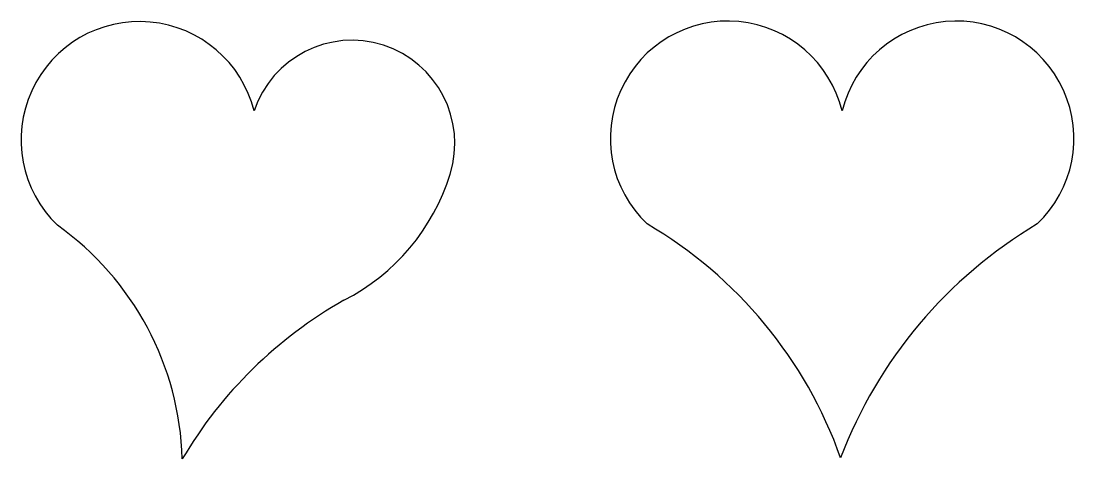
# Model space of a CAD drawing. Extents: x 0.13 to 9.73, y 0.01 to 4.
import ezdxf

# ---------------------------------------------------------------- set-up
doc = ezdxf.new("R2010")
doc.units = 0
doc.layers.add('1', color=7, linetype='CONTINUOUS')

msp = doc.modelspace()

# ---------------------------------------------------------------- linework, layer by layer
at = {"layer": '1', "color": 1}
for centre, radius, start, end in [((1.2122, 2.92), 1.0787, 14.13719, 226.14115), ((3.149, 2.8895), 0.938, 342.59435, 161.7385), ((2.2061, 3.1736), 1.9227, 296.91807, 342.92234), ((-1.1032, -0.0651), 2.7076, 1.64575, 54.61138), ((5.047, -2.0213), 3.9995, 119.51606, 149.43267)]:
    msp.add_arc(centre, radius, start, end, dxfattribs=at)
at = {"layer": '1', "color": 4}
for centre, radius, start, end in [((6.5756, 2.932), 1.0709, 13.58265, 226.62484), ((8.6595, 2.932), 1.0709, 313.37516, 166.41735), ((3.8039, -1.3269), 4.0324, 19.54854, 59.67053), ((11.5529, -1.4781), 4.2245, 120.71863, 159.19508)]:
    msp.add_arc(centre, radius, start, end, dxfattribs=at)

doc.saveas('drawing.dxf')
